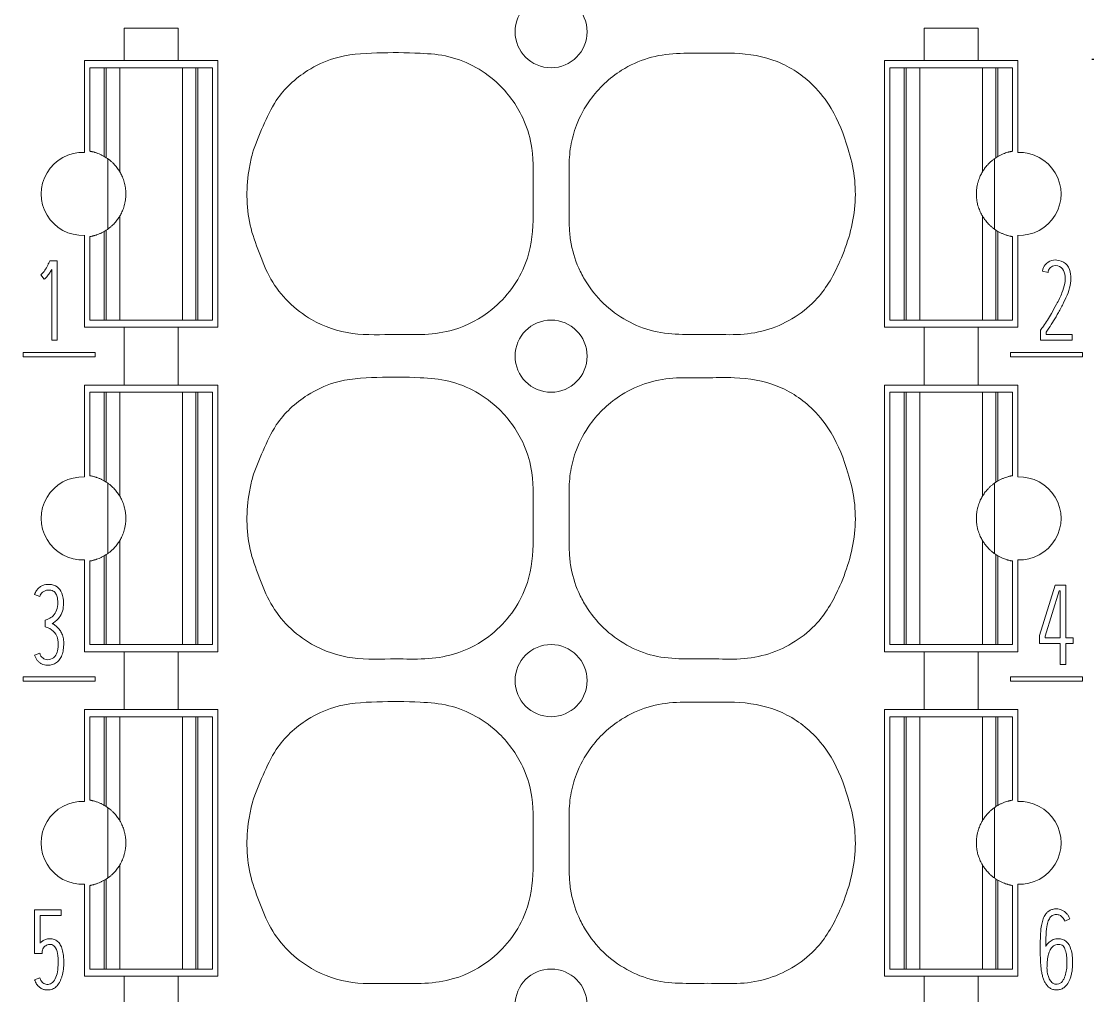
# Model space of a CAD drawing. Header units: millimetres. Extents: x 42356 to 50646, y 31507 to 39566.
# Drawn here: x 47713.18 to 47727.97, y 38404.03 to 38417.54 of the extents above; entities that cross this region are included whole.
import ezdxf

# ---------------------------------------------------------------- set-up
doc = ezdxf.new("R2010")
doc.units = ezdxf.units.MM
doc.set_wipeout_variables(frame=1)
doc.layers.add('000-PI-Oprema', color=30, linetype='Continuous', lineweight=5)
doc.layers.add('004-PI-DIN Šina', color=3, linetype='Continuous')

# ---------------------------------------------------------------- blocks, each defined once
blk = doc.blocks.new('*U116')
at = {"layer": '004-PI-DIN Šina'}
blk.add_lwpolyline([(650, -17.5), (650, 17.5), (0, 17.5), (0, -17.5)], close=True, dxfattribs=at)
blk = doc.blocks.new('PLC_CARD')
at = {"layer": '000-PI-Oprema'}
for p, q in [((1.575, -17.624), (1.575, -17.174)), ((1.575, -17.174), (2.325, -17.174)), ((2.325, -17.174), (2.325, -17.624)), ((12.675, -17.624), (12.675, -17.174)), ((12.675, -17.174), (13.425, -17.174)), ((13.425, -17.174), (13.425, -17.624)), ((1.025, -17.624), (1.025, -18.899)), ((1.575, -17.624), (1.025, -17.624)), ((1.099, -17.724), (1.099, -18.882)), ((1.1, -17.724), (1.3, -17.724)), ((1.1, -17.724), (1.1, -18.882)), ((1.1, -17.724), (1.1, -18.882)), ((1.328, -17.724), (1.3, -17.724)), ((1.3, -17.724), (1.3, -18.954)), ((1.516, -17.724), (1.328, -17.724)), ((1.328, -17.724), (1.328, -18.971)), ((1.516, -17.724), (1.516, -19.167)), ((2.325, -17.624), (1.575, -17.624)), ((2.875, -17.624), (2.325, -17.624)), ((2.572, -17.724), (2.384, -17.724)), ((2.384, -17.724), (2.384, -21.224)), ((2.6, -17.724), (2.572, -17.724)), ((2.572, -17.724), (2.572, -21.224)), ((2.8, -17.724), (2.6, -17.724)), ((2.6, -17.724), (2.6, -21.224)), ((2.8, -17.724), (2.8, -21.224)), ((2.875, -21.324), (2.875, -17.624)), ((12.125, -21.324), (12.125, -17.624)), ((12.125, -17.624), (12.675, -17.624)), ((12.2, -17.724), (12.4, -17.724)), ((12.2, -17.724), (12.2, -21.224)), ((12.4, -17.724), (12.428, -17.724)), ((12.4, -17.724), (12.4, -21.224)), ((12.428, -17.724), (12.616, -17.724)), ((12.428, -17.724), (12.428, -21.224)), ((12.616, -17.724), (12.616, -21.224)), ((12.675, -17.624), (13.425, -17.624)), ((13.425, -17.624), (13.975, -17.624)), ((13.484, -17.724), (13.672, -17.724)), ((13.484, -17.724), (13.484, -19.167)), ((13.672, -17.724), (13.7, -17.724)), ((13.672, -17.724), (13.672, -18.971)), ((13.9, -17.724), (13.7, -17.724)), ((13.7, -17.724), (13.7, -18.954)), ((13.9, -17.724), (13.9, -18.882)), ((13.9, -18.882), (13.9, -17.724)), ((13.901, -18.882), (13.901, -17.724)), ((13.975, -17.624), (13.975, -18.899)), ((1.349, -19.962), (1.349, -18.986)), ((13.651, -18.986), (13.651, -19.962)), ((1.516, -19.78), (1.516, -21.224)), ((13.484, -19.78), (13.484, -21.224)), ((1.025, -20.048), (1.025, -21.324)), ((1.099, -20.065), (1.099, -21.224)), ((1.1, -20.065), (1.1, -21.224)), ((1.1, -20.065), (1.1, -21.224)), ((1.3, -19.993), (1.3, -21.224)), ((1.328, -19.976), (1.328, -21.224)), ((13.672, -19.976), (13.672, -21.224)), ((13.7, -19.993), (13.7, -21.224)), ((13.9, -20.065), (13.9, -21.224)), ((13.9, -21.224), (13.9, -20.065)), ((13.901, -21.224), (13.901, -20.065)), ((13.975, -20.048), (13.975, -21.324)), ((0.543, -20.401), (0.648, -20.401)), ((0.648, -20.401), (0.648, -21.504)), ((0.571, -21.504), (0.571, -20.524)), ((14.395, -20.562), (14.319, -20.544)), ((0.466, -20.658), (0.421, -20.594)), ((1.1, -21.224), (1.3, -21.224)), ((1.328, -21.224), (1.3, -21.224)), ((1.516, -21.224), (1.328, -21.224)), ((2.572, -21.224), (2.384, -21.224)), ((2.6, -21.224), (2.572, -21.224)), ((2.8, -21.224), (2.6, -21.224)), ((12.2, -21.224), (12.4, -21.224)), ((12.4, -21.224), (12.428, -21.224)), ((12.428, -21.224), (12.616, -21.224)), ((13.484, -21.224), (13.672, -21.224)), ((13.672, -21.224), (13.7, -21.224)), ((13.9, -21.224), (13.7, -21.224)), ((1.025, -21.324), (1.575, -21.324)), ((1.575, -22.124), (1.575, -21.324)), ((1.575, -21.324), (2.325, -21.324)), ((2.325, -21.324), (2.875, -21.324)), ((2.325, -21.324), (2.325, -22.124)), ((12.675, -21.324), (12.125, -21.324)), ((12.675, -22.124), (12.675, -21.324)), ((13.425, -21.324), (12.675, -21.324)), ((13.975, -21.324), (13.425, -21.324)), ((13.425, -21.324), (13.425, -22.124)), ((14.291, -21.502), (14.291, -21.365)), ((14.369, -21.389), (14.369, -21.424)), ((14.369, -21.424), (14.728, -21.424)), ((14.728, -21.424), (14.728, -21.502)), ((0.648, -21.504), (0.571, -21.504)), ((14.728, -21.502), (14.291, -21.502)), ((1.172, -21.671), (0.173, -21.671)), ((0.173, -21.671), (0.173, -21.732)), ((0.173, -21.732), (1.172, -21.732)), ((1.172, -21.732), (1.172, -21.671)), ((14.871, -21.671), (13.872, -21.671)), ((13.872, -21.671), (13.872, -21.732)), ((13.872, -21.732), (14.871, -21.732)), ((14.871, -21.732), (14.871, -21.671)), ((1.025, -22.124), (1.025, -23.399)), ((1.575, -22.124), (1.025, -22.124)), ((2.325, -22.124), (1.575, -22.124)), ((2.875, -22.124), (2.325, -22.124)), ((2.875, -25.824), (2.875, -22.124)), ((12.125, -25.824), (12.125, -22.124)), ((12.125, -22.124), (12.675, -22.124)), ((12.675, -22.124), (13.425, -22.124)), ((13.425, -22.124), (13.975, -22.124)), ((13.975, -22.124), (13.975, -23.399)), ((1.099, -22.224), (1.099, -23.382)), ((1.1, -22.224), (1.3, -22.224)), ((1.1, -22.224), (1.1, -23.382)), ((1.1, -22.224), (1.1, -23.382)), ((1.328, -22.224), (1.3, -22.224)), ((1.3, -22.224), (1.3, -23.454)), ((1.516, -22.224), (1.328, -22.224)), ((1.328, -22.224), (1.328, -23.471)), ((1.516, -22.224), (1.516, -23.667)), ((2.572, -22.224), (2.384, -22.224)), ((2.384, -22.224), (2.384, -25.724)), ((2.6, -22.224), (2.572, -22.224)), ((2.572, -22.224), (2.572, -25.724)), ((2.8, -22.224), (2.6, -22.224)), ((2.6, -22.224), (2.6, -25.724)), ((2.8, -22.224), (2.8, -25.724)), ((12.2, -22.224), (12.4, -22.224)), ((12.2, -22.224), (12.2, -25.724)), ((12.4, -22.224), (12.428, -22.224)), ((12.4, -22.224), (12.4, -25.724)), ((12.428, -22.224), (12.616, -22.224)), ((12.428, -22.224), (12.428, -25.724)), ((12.616, -22.224), (12.616, -25.724)), ((13.484, -22.224), (13.672, -22.224)), ((13.484, -22.224), (13.484, -23.667)), ((13.672, -22.224), (13.7, -22.224)), ((13.672, -22.224), (13.672, -23.471)), ((13.9, -22.224), (13.7, -22.224)), ((13.7, -22.224), (13.7, -23.454)), ((13.9, -23.382), (13.9, -22.224)), ((13.9, -22.224), (13.9, -23.382)), ((13.901, -23.382), (13.901, -22.224)), ((1.349, -24.462), (1.349, -23.486)), ((13.651, -23.486), (13.651, -24.462)), ((1.516, -24.28), (1.516, -25.724)), ((13.484, -24.28), (13.484, -25.724)), ((1.025, -24.548), (1.025, -25.824)), ((1.3, -24.493), (1.3, -25.724)), ((1.328, -24.476), (1.328, -25.724)), ((13.672, -24.476), (13.672, -25.724)), ((13.7, -24.493), (13.7, -25.724)), ((13.975, -24.548), (13.975, -25.824)), ((1.099, -24.565), (1.099, -25.724)), ((1.1, -24.565), (1.1, -25.724)), ((1.1, -24.565), (1.1, -25.724)), ((13.9, -25.724), (13.9, -24.565)), ((13.9, -24.565), (13.9, -25.724)), ((13.901, -25.724), (13.901, -24.565)), ((14.492, -24.902), (14.278, -25.598)), ((14.355, -25.609), (14.55, -24.98)), ((14.642, -24.902), (14.492, -24.902)), ((14.55, -24.98), (14.564, -24.98)), ((14.564, -24.98), (14.564, -25.632)), ((14.642, -25.632), (14.642, -24.902)), ((0.405, -25.058), (0.333, -25.03)), ((0.478, -25.48), (0.478, -25.384)), ((1.1, -25.724), (1.3, -25.724)), ((1.328, -25.724), (1.3, -25.724)), ((1.516, -25.724), (1.328, -25.724)), ((2.572, -25.724), (2.384, -25.724)), ((2.6, -25.724), (2.572, -25.724)), ((2.8, -25.724), (2.6, -25.724)), ((12.2, -25.724), (12.4, -25.724)), ((12.4, -25.724), (12.428, -25.724)), ((12.428, -25.724), (12.616, -25.724)), ((13.484, -25.724), (13.672, -25.724)), ((13.672, -25.724), (13.7, -25.724)), ((13.9, -25.724), (13.7, -25.724)), ((14.278, -25.598), (14.278, -25.71)), ((14.278, -25.71), (14.564, -25.71)), ((14.355, -25.632), (14.355, -25.609)), ((14.564, -25.632), (14.355, -25.632)), ((14.564, -25.71), (14.564, -26.002)), ((14.742, -25.632), (14.642, -25.632)), ((14.642, -26.002), (14.642, -25.71)), ((14.642, -25.71), (14.742, -25.71)), ((14.742, -25.71), (14.742, -25.632)), ((0.331, -25.87), (0.406, -25.845)), ((1.025, -25.824), (1.575, -25.824)), ((1.575, -26.624), (1.575, -25.824)), ((1.575, -25.824), (2.325, -25.824)), ((2.325, -25.824), (2.875, -25.824)), ((2.325, -25.824), (2.325, -26.624)), ((12.675, -25.824), (12.125, -25.824)), ((12.675, -26.624), (12.675, -25.824)), ((13.425, -25.824), (12.675, -25.824)), ((13.975, -25.824), (13.425, -25.824)), ((13.425, -25.824), (13.425, -26.624)), ((14.564, -26.002), (14.642, -26.002)), ((1.173, -26.172), (0.174, -26.172)), ((0.174, -26.172), (0.174, -26.233)), ((1.173, -26.233), (1.173, -26.172)), ((13.873, -26.172), (13.873, -26.233)), ((14.871, -26.172), (13.873, -26.172)), ((14.871, -26.233), (14.871, -26.172)), ((0.174, -26.233), (1.173, -26.233)), ((13.873, -26.233), (14.871, -26.233)), ((1.025, -26.624), (1.025, -27.899)), ((1.575, -26.624), (1.025, -26.624)), ((2.325, -26.624), (1.575, -26.624)), ((2.875, -26.624), (2.325, -26.624)), ((2.875, -30.324), (2.875, -26.624)), ((12.125, -30.324), (12.125, -26.624)), ((12.125, -26.624), (12.675, -26.624)), ((12.675, -26.624), (13.425, -26.624)), ((13.425, -26.624), (13.975, -26.624)), ((13.975, -26.624), (13.975, -27.899)), ((1.099, -26.724), (1.099, -27.882)), ((1.1, -26.724), (1.3, -26.724)), ((1.1, -26.724), (1.1, -27.882)), ((1.1, -26.724), (1.1, -27.882)), ((1.328, -26.724), (1.3, -26.724)), ((1.3, -26.724), (1.3, -27.954)), ((1.516, -26.724), (1.328, -26.724)), ((1.328, -26.724), (1.328, -27.971)), ((1.516, -26.724), (1.516, -28.167)), ((2.572, -26.724), (2.384, -26.724)), ((2.384, -26.724), (2.384, -30.224)), ((2.6, -26.724), (2.572, -26.724)), ((2.572, -26.724), (2.572, -30.224)), ((2.8, -26.724), (2.6, -26.724)), ((2.6, -26.724), (2.6, -30.224)), ((2.8, -26.724), (2.8, -30.224)), ((12.2, -26.724), (12.4, -26.724)), ((12.2, -26.724), (12.2, -30.224)), ((12.4, -26.724), (12.428, -26.724)), ((12.4, -26.724), (12.4, -30.224)), ((12.428, -26.724), (12.616, -26.724)), ((12.428, -26.724), (12.428, -30.224)), ((12.616, -26.724), (12.616, -30.224)), ((13.484, -26.724), (13.672, -26.724)), ((13.484, -26.724), (13.484, -28.167)), ((13.672, -26.724), (13.672, -27.971)), ((13.672, -26.724), (13.7, -26.724)), ((13.9, -26.724), (13.7, -26.724)), ((13.7, -26.724), (13.7, -27.954)), ((13.9, -27.882), (13.9, -26.724)), ((13.9, -26.724), (13.9, -27.882)), ((13.901, -27.882), (13.901, -26.724)), ((1.349, -28.962), (1.349, -27.986)), ((13.651, -27.986), (13.651, -28.962)), ((1.516, -28.78), (1.516, -30.224)), ((13.484, -28.78), (13.484, -30.224)), ((1.3, -28.993), (1.3, -30.224)), ((1.328, -28.976), (1.328, -30.224)), ((13.672, -28.976), (13.672, -30.224)), ((13.7, -28.993), (13.7, -30.224)), ((1.025, -29.048), (1.025, -30.324)), ((1.099, -29.065), (1.099, -30.224)), ((1.1, -29.065), (1.1, -30.224)), ((1.1, -29.065), (1.1, -30.224)), ((13.9, -30.224), (13.9, -29.065)), ((13.9, -29.065), (13.9, -30.224)), ((13.901, -30.224), (13.901, -29.065)), ((13.975, -29.048), (13.975, -30.324)), ((0.331, -30.01), (0.331, -29.404)), ((0.331, -29.404), (0.703, -29.404)), ((0.703, -29.404), (0.703, -29.481)), ((0.409, -29.481), (0.409, -29.865)), ((0.703, -29.481), (0.409, -29.481)), ((14.626, -29.558), (14.697, -29.529)), ((0.437, -30.01), (0.331, -30.01)), ((1.025, -30.324), (1.575, -30.324)), ((1.1, -30.224), (1.3, -30.224)), ((1.328, -30.224), (1.3, -30.224)), ((1.516, -30.224), (1.328, -30.224)), ((1.575, -31.124), (1.575, -30.324)), ((1.575, -30.324), (2.325, -30.324)), ((2.325, -30.324), (2.875, -30.324)), ((2.325, -30.324), (2.325, -31.124)), ((2.572, -30.224), (2.384, -30.224)), ((2.6, -30.224), (2.572, -30.224)), ((2.8, -30.224), (2.6, -30.224)), ((12.675, -30.324), (12.125, -30.324)), ((12.2, -30.224), (12.4, -30.224)), ((12.4, -30.224), (12.428, -30.224)), ((12.428, -30.224), (12.616, -30.224)), ((12.675, -31.124), (12.675, -30.324)), ((13.425, -30.324), (12.675, -30.324)), ((13.975, -30.324), (13.425, -30.324)), ((13.425, -30.324), (13.425, -31.124)), ((13.484, -30.224), (13.672, -30.224)), ((13.672, -30.224), (13.7, -30.224)), ((13.9, -30.224), (13.7, -30.224)), ((0.333, -30.373), (0.406, -30.347))]:
    blk.add_line(p, q, dxfattribs=at)
for centre in [(7.5, -17.224), (7.5, -21.724), (7.5, -26.224), (7.5, -30.724)]:
    blk.add_circle(centre, 0.5, dxfattribs=at)
for centre, radius, start, end in [((1, -19.474), 0.575, 87.5081, 272.4919), ((14, -19.474), 0.575, 267.5081, 92.4919), ((1, -19.474), 0.6, 56.8644, 60), ((14, -19.474), 0.6, 120, 123.1356), ((1, -19.474), 0.6, 300, 303.1356), ((14, -19.474), 0.6, 236.8644, 240), ((1, -23.974), 0.575, 87.5081, 272.4919), ((1, -23.974), 0.6, 56.8644, 60), ((14, -23.974), 0.6, 120, 123.1356), ((14, -23.974), 0.575, 267.5081, 92.4919), ((1, -23.974), 0.6, 300, 303.1356), ((14, -23.974), 0.6, 236.8644, 240), ((1, -28.474), 0.575, 87.5081, 272.4919), ((1, -28.474), 0.6, 56.8644, 60), ((14, -28.474), 0.6, 120, 123.1356), ((14, -28.474), 0.575, 267.5081, 92.4919), ((1, -28.474), 0.6, 300, 303.1356), ((14, -28.474), 0.6, 236.8644, 240)]:
    blk.add_arc(centre, radius, start, end, dxfattribs=at)
for points, knots in [([(3.611, -20.654), (3.677, -20.77), (3.845, -20.984), (4.22, -21.273), (4.74, -21.449), (5.28, -21.415), (5.747, -21.434), (6.218, -21.366), (6.641, -21.14), (6.966, -20.797), (7.198, -20.381), (7.264, -19.908), (7.242, -19.375), (7.27, -18.903), (7.118, -18.381), (6.845, -17.987), (6.465, -17.706), (6.087, -17.551), (5.616, -17.513), (5.085, -17.512), (4.542, -17.545), (4.051, -17.78), (3.696, -18.105), (3.502, -18.536), (3.369, -18.843), (3.295, -19.172), (3.268, -19.505), (3.307, -19.911), (3.448, -20.287), (3.545, -20.538), (3.611, -20.654)], [0, 0, 0, 0, 0.03125, 0.0625, 0.109375, 0.15625, 0.1875, 0.21875, 0.265625, 0.296875, 0.328125, 0.375, 0.40625, 0.453125, 0.484375, 0.53125, 0.5625, 0.59375, 0.625, 0.671875, 0.71875, 0.75, 0.796875, 0.828125, 0.859375, 0.875, 0.90625, 0.9375, 0.96875, 1, 1, 1, 1]), ([(7.976, -20.679), (8.045, -20.794), (8.215, -21.005), (8.542, -21.245), (8.92, -21.397), (9.324, -21.43), (9.725, -21.417), (10.127, -21.437), (10.527, -21.368), (10.893, -21.193), (11.262, -20.891), (11.491, -20.473), (11.654, -20.034), (11.727, -19.636), (11.721, -19.231), (11.608, -18.774), (11.439, -18.334), (11.107, -17.902), (10.65, -17.598), (10.109, -17.509), (9.642, -17.529), (9.24, -17.514), (8.839, -17.573), (8.5, -17.731), (8.233, -17.936), (8.011, -18.189), (7.852, -18.486), (7.76, -18.812), (7.744, -19.147), (7.754, -19.515), (7.744, -19.85), (7.77, -20.185), (7.848, -20.444), (7.941, -20.622), (7.976, -20.679)], [0, 0, 0, 0, 0.03125, 0.0625, 0.09375, 0.125, 0.15625, 0.1875, 0.21875, 0.25, 0.28125, 0.328125, 0.359375, 0.390625, 0.421875, 0.453125, 0.5, 0.53125, 0.578125, 0.625, 0.65625, 0.6875, 0.71875, 0.75, 0.773438, 0.796875, 0.828125, 0.851562, 0.875, 0.90625, 0.9375, 0.953125, 0.984375, 1, 1, 1, 1]), ([(2.384, -17.724), (2.375, -17.724), (2.356, -17.724), (2.328, -17.724), (2.299, -17.724), (2.279, -17.724), (2.242, -17.724), (2.171, -17.724), (2.096, -17.724), (2.003, -17.724), (1.904, -17.724), (1.806, -17.724), (1.727, -17.724), (1.658, -17.724), (1.62, -17.724), (1.6, -17.724), (1.561, -17.724), (1.534, -17.724), (1.516, -17.724)], [0, 0, 0, 0, 0.06207, 0.11975, 0.187035, 0.2395, 0.284229, 0.328958, 0.391725, 0.453791, 0.535986, 0.613149, 0.671042, 0.715771, 0.7605, 0.819646, 0.88025, 1, 1, 1, 1]), ([(12.616, -17.724), (12.625, -17.724), (12.644, -17.724), (12.672, -17.724), (12.701, -17.724), (12.721, -17.724), (12.758, -17.724), (12.829, -17.724), (12.904, -17.724), (12.997, -17.724), (13.096, -17.724), (13.194, -17.724), (13.273, -17.724), (13.342, -17.724), (13.38, -17.724), (13.4, -17.724), (13.439, -17.724), (13.466, -17.724), (13.484, -17.724)], [0, 0, 0, 0, 0.06207, 0.11975, 0.187035, 0.2395, 0.284229, 0.328958, 0.391725, 0.453791, 0.535986, 0.613149, 0.671042, 0.715771, 0.7605, 0.819646, 0.88025, 1, 1, 1, 1]), ([(1.3, -18.954), (1.288, -18.947), (1.276, -18.941), (1.258, -18.932), (1.252, -18.929), (1.24, -18.924), (1.234, -18.921), (1.216, -18.914), (1.205, -18.91), (1.188, -18.904), (1.183, -18.902), (1.172, -18.899), (1.167, -18.897), (1.153, -18.893), (1.144, -18.891), (1.132, -18.888), (1.129, -18.888), (1.122, -18.886), (1.116, -18.885), (1.111, -18.884), (1.107, -18.883), (1.106, -18.883), (1.101, -18.882), (1.1, -18.882), (1.1, -18.882)], [0, 0, 0, 0, 0.125, 0.125, 0.1875, 0.1875, 0.25, 0.25, 0.375, 0.375, 0.4375, 0.4375, 0.5, 0.5, 0.625, 0.625, 0.6875, 0.6875, 0.75, 0.8125, 0.8125, 0.875, 0.875, 1, 1, 1, 1]), ([(13.9, -18.882), (13.9, -18.882), (13.899, -18.882), (13.893, -18.883), (13.889, -18.884), (13.881, -18.886), (13.878, -18.886), (13.871, -18.888), (13.864, -18.889), (13.856, -18.891), (13.847, -18.893), (13.842, -18.895), (13.828, -18.899), (13.817, -18.902), (13.795, -18.909), (13.784, -18.914), (13.76, -18.924), (13.748, -18.929), (13.724, -18.941), (13.712, -18.947), (13.7, -18.954)], [0, 0, 0, 0, 0.125, 0.125, 0.25, 0.25, 0.3125, 0.3125, 0.375, 0.4375, 0.4375, 0.5, 0.5, 0.625, 0.625, 0.75, 0.75, 0.875, 0.875, 1, 1, 1, 1]), ([(1.516, -19.167), (1.512, -19.161), (1.507, -19.153), (1.497, -19.138), (1.492, -19.129), (1.479, -19.113), (1.473, -19.104), (1.458, -19.086), (1.451, -19.078), (1.435, -19.06), (1.427, -19.052), (1.409, -19.035), (1.4, -19.026), (1.371, -19.001), (1.35, -18.986), (1.328, -18.971)], [0, 0, 0, 0, 0.125, 0.125, 0.25, 0.25, 0.375, 0.375, 0.5, 0.5, 0.625, 0.625, 0.75, 0.75, 1, 1, 1, 1]), ([(13.672, -18.971), (13.661, -18.978), (13.65, -18.986), (13.63, -19.001), (13.62, -19.01), (13.6, -19.026), (13.591, -19.034), (13.574, -19.051), (13.565, -19.06), (13.541, -19.086), (13.527, -19.104), (13.509, -19.129), (13.503, -19.138), (13.495, -19.149), (13.493, -19.153), (13.488, -19.16), (13.486, -19.164), (13.484, -19.167)], [0, 0, 0, 0, 0.125, 0.125, 0.25, 0.25, 0.375, 0.375, 0.5, 0.5, 0.75, 0.75, 0.875, 0.875, 0.9375, 0.9375, 1, 1, 1, 1]), ([(1.516, -19.78), (1.526, -19.763), (1.536, -19.745), (1.55, -19.714), (1.554, -19.704), (1.563, -19.681), (1.567, -19.669), (1.575, -19.644), (1.579, -19.631), (1.584, -19.61), (1.586, -19.602), (1.589, -19.588), (1.591, -19.58), (1.594, -19.557), (1.596, -19.541), (1.599, -19.516), (1.599, -19.508), (1.6, -19.491), (1.6, -19.474), (1.6, -19.457), (1.599, -19.44), (1.599, -19.431), (1.596, -19.406), (1.594, -19.39), (1.591, -19.367), (1.589, -19.36), (1.586, -19.345), (1.584, -19.338), (1.579, -19.317), (1.576, -19.304), (1.568, -19.278), (1.563, -19.266), (1.554, -19.244), (1.55, -19.233), (1.536, -19.203), (1.526, -19.184), (1.516, -19.167)], [0, 0, 0, 0, 0.125, 0.125, 0.1875, 0.1875, 0.25, 0.25, 0.3125, 0.3125, 0.34375, 0.34375, 0.375, 0.375, 0.4375, 0.4375, 0.46875, 0.46875, 0.5, 0.53125, 0.53125, 0.5625, 0.5625, 0.625, 0.625, 0.65625, 0.65625, 0.6875, 0.6875, 0.75, 0.75, 0.8125, 0.8125, 0.875, 0.875, 1, 1, 1, 1]), ([(13.484, -19.167), (13.474, -19.184), (13.464, -19.203), (13.45, -19.233), (13.446, -19.243), (13.437, -19.266), (13.433, -19.278), (13.425, -19.303), (13.421, -19.317), (13.416, -19.338), (13.414, -19.345), (13.411, -19.359), (13.409, -19.367), (13.406, -19.39), (13.404, -19.406), (13.401, -19.431), (13.401, -19.439), (13.4, -19.456), (13.4, -19.473), (13.4, -19.491), (13.401, -19.508), (13.401, -19.516), (13.404, -19.541), (13.406, -19.557), (13.409, -19.58), (13.411, -19.588), (13.414, -19.602), (13.416, -19.609), (13.421, -19.63), (13.424, -19.644), (13.432, -19.669), (13.437, -19.681), (13.446, -19.703), (13.45, -19.714), (13.464, -19.745), (13.474, -19.763), (13.484, -19.78)], [0, 0, 0, 0, 0.125, 0.125, 0.1875, 0.1875, 0.25, 0.25, 0.3125, 0.3125, 0.34375, 0.34375, 0.375, 0.375, 0.4375, 0.4375, 0.46875, 0.46875, 0.5, 0.53125, 0.53125, 0.5625, 0.5625, 0.625, 0.625, 0.65625, 0.65625, 0.6875, 0.6875, 0.75, 0.75, 0.8125, 0.8125, 0.875, 0.875, 1, 1, 1, 1]), ([(1.328, -19.976), (1.35, -19.962), (1.371, -19.946), (1.399, -19.921), (1.409, -19.913), (1.427, -19.896), (1.435, -19.887), (1.451, -19.87), (1.458, -19.861), (1.473, -19.844), (1.479, -19.835), (1.491, -19.818), (1.497, -19.81), (1.507, -19.794), (1.512, -19.787), (1.516, -19.78)], [0, 0, 0, 0, 0.25, 0.25, 0.375, 0.375, 0.5, 0.5, 0.625, 0.625, 0.75, 0.75, 0.875, 0.875, 1, 1, 1, 1]), ([(13.484, -19.78), (13.486, -19.783), (13.488, -19.787), (13.493, -19.794), (13.495, -19.798), (13.503, -19.81), (13.509, -19.818), (13.521, -19.835), (13.528, -19.844), (13.542, -19.861), (13.557, -19.878), (13.573, -19.896), (13.591, -19.913), (13.6, -19.921), (13.62, -19.938), (13.63, -19.946), (13.645, -19.957), (13.65, -19.961), (13.661, -19.969), (13.667, -19.972), (13.672, -19.976)], [0, 0, 0, 0, 0.0625, 0.0625, 0.125, 0.125, 0.25, 0.25, 0.375, 0.375, 0.5, 0.625, 0.625, 0.75, 0.75, 0.875, 0.875, 0.9375, 0.9375, 1, 1, 1, 1]), ([(1.1, -20.065), (1.1, -20.065), (1.101, -20.065), (1.106, -20.064), (1.107, -20.064), (1.111, -20.063), (1.114, -20.063), (1.122, -20.061), (1.128, -20.06), (1.14, -20.057), (1.144, -20.056), (1.153, -20.054), (1.162, -20.051), (1.172, -20.048), (1.183, -20.045), (1.188, -20.043), (1.205, -20.038), (1.216, -20.033), (1.24, -20.024), (1.252, -20.018), (1.276, -20.006), (1.288, -20), (1.3, -19.993)], [0, 0, 0, 0, 0.125, 0.125, 0.1875, 0.1875, 0.25, 0.25, 0.375, 0.375, 0.4375, 0.4375, 0.5, 0.5625, 0.5625, 0.625, 0.625, 0.75, 0.75, 0.875, 0.875, 1, 1, 1, 1]), ([(13.7, -19.993), (13.712, -20), (13.724, -20.006), (13.742, -20.015), (13.748, -20.018), (13.76, -20.024), (13.766, -20.026), (13.784, -20.033), (13.795, -20.038), (13.812, -20.043), (13.817, -20.045), (13.828, -20.048), (13.833, -20.05), (13.847, -20.054), (13.856, -20.056), (13.868, -20.059), (13.871, -20.06), (13.878, -20.061), (13.881, -20.062), (13.889, -20.063), (13.893, -20.064), (13.899, -20.065), (13.9, -20.065), (13.9, -20.065)], [0, 0, 0, 0, 0.125, 0.125, 0.1875, 0.1875, 0.25, 0.25, 0.375, 0.375, 0.4375, 0.4375, 0.5, 0.5, 0.625, 0.625, 0.6875, 0.6875, 0.75, 0.75, 0.875, 0.875, 1, 1, 1, 1]), ([(0.421, -20.594), (0.437, -20.58), (0.47, -20.546), (0.501, -20.493), (0.525, -20.443), (0.537, -20.415), (0.543, -20.401)], [0, 0, 0, 0, 0.274424, 0.612757, 0.793666, 1, 1, 1, 1]), ([(14.319, -20.544), (14.324, -20.509), (14.349, -20.448), (14.44, -20.389), (14.556, -20.387), (14.671, -20.453), (14.713, -20.583), (14.71, -20.715), (14.675, -20.849), (14.61, -20.983), (14.543, -21.112), (14.474, -21.231), (14.417, -21.321), (14.381, -21.372), (14.369, -21.389)], [0, 0, 0, 0, 0.065877, 0.137994, 0.206813, 0.299001, 0.388258, 0.474278, 0.570456, 0.672063, 0.780243, 0.870811, 0.955957, 1, 1, 1, 1]), ([(0.571, -20.524), (0.566, -20.532), (0.556, -20.548), (0.541, -20.573), (0.524, -20.598), (0.506, -20.622), (0.486, -20.642), (0.473, -20.653), (0.466, -20.658)], [0, 0, 0, 0, 0.160979, 0.331327, 0.511234, 0.688038, 0.850249, 1, 1, 1, 1]), ([(14.291, -21.365), (14.304, -21.346), (14.336, -21.299), (14.387, -21.222), (14.448, -21.12), (14.518, -20.996), (14.586, -20.86), (14.631, -20.719), (14.636, -20.595), (14.588, -20.482), (14.484, -20.457), (14.412, -20.501), (14.397, -20.54), (14.395, -20.562)], [0, 0, 0, 0, 0.05807, 0.142634, 0.23079, 0.353245, 0.49959, 0.610982, 0.719336, 0.80771, 0.892977, 0.951087, 1, 1, 1, 1]), ([(2.384, -21.224), (2.375, -21.224), (2.356, -21.224), (2.328, -21.224), (2.299, -21.224), (2.279, -21.224), (2.242, -21.224), (2.171, -21.224), (2.096, -21.224), (2.003, -21.224), (1.904, -21.224), (1.806, -21.224), (1.727, -21.224), (1.658, -21.224), (1.62, -21.224), (1.6, -21.224), (1.561, -21.224), (1.534, -21.224), (1.516, -21.224)], [0, 0, 0, 0, 0.06207, 0.11975, 0.187035, 0.2395, 0.284229, 0.328958, 0.391725, 0.453791, 0.535986, 0.613149, 0.671042, 0.715771, 0.7605, 0.819646, 0.88025, 1, 1, 1, 1]), ([(12.616, -21.224), (12.625, -21.224), (12.644, -21.224), (12.672, -21.224), (12.701, -21.224), (12.721, -21.224), (12.758, -21.224), (12.829, -21.224), (12.904, -21.224), (12.997, -21.224), (13.096, -21.224), (13.194, -21.224), (13.273, -21.224), (13.342, -21.224), (13.38, -21.224), (13.4, -21.224), (13.439, -21.224), (13.466, -21.224), (13.484, -21.224)], [0, 0, 0, 0, 0.06207, 0.11975, 0.187035, 0.2395, 0.284229, 0.328958, 0.391725, 0.453791, 0.535986, 0.613149, 0.671042, 0.715771, 0.7605, 0.819646, 0.88025, 1, 1, 1, 1]), ([(3.611, -25.154), (3.677, -25.27), (3.845, -25.484), (4.22, -25.773), (4.74, -25.949), (5.28, -25.915), (5.747, -25.934), (6.218, -25.866), (6.641, -25.64), (6.966, -25.297), (7.198, -24.881), (7.264, -24.408), (7.242, -23.875), (7.27, -23.403), (7.118, -22.881), (6.845, -22.487), (6.465, -22.206), (6.087, -22.051), (5.616, -22.013), (5.085, -22.012), (4.542, -22.045), (4.051, -22.28), (3.696, -22.605), (3.502, -23.036), (3.369, -23.343), (3.295, -23.672), (3.268, -24.005), (3.307, -24.411), (3.448, -24.787), (3.545, -25.038), (3.611, -25.154)], [0, 0, 0, 0, 0.03125, 0.0625, 0.109375, 0.15625, 0.1875, 0.21875, 0.265625, 0.296875, 0.328125, 0.375, 0.40625, 0.453125, 0.484375, 0.53125, 0.5625, 0.59375, 0.625, 0.671875, 0.71875, 0.75, 0.796875, 0.828125, 0.859375, 0.875, 0.90625, 0.9375, 0.96875, 1, 1, 1, 1]), ([(7.976, -25.179), (8.045, -25.294), (8.215, -25.505), (8.542, -25.745), (8.92, -25.897), (9.324, -25.93), (9.725, -25.917), (10.127, -25.937), (10.527, -25.868), (10.893, -25.693), (11.262, -25.391), (11.491, -24.973), (11.654, -24.534), (11.727, -24.136), (11.721, -23.731), (11.608, -23.274), (11.439, -22.834), (11.107, -22.402), (10.65, -22.098), (10.109, -22.009), (9.642, -22.029), (9.24, -22.014), (8.839, -22.073), (8.5, -22.231), (8.233, -22.436), (8.011, -22.689), (7.852, -22.986), (7.76, -23.312), (7.744, -23.647), (7.754, -24.015), (7.744, -24.35), (7.77, -24.685), (7.848, -24.944), (7.941, -25.122), (7.976, -25.179)], [0, 0, 0, 0, 0.03125, 0.0625, 0.09375, 0.125, 0.15625, 0.1875, 0.21875, 0.25, 0.28125, 0.328125, 0.359375, 0.390625, 0.421875, 0.453125, 0.5, 0.53125, 0.578125, 0.625, 0.65625, 0.6875, 0.71875, 0.75, 0.773438, 0.796875, 0.828125, 0.851562, 0.875, 0.90625, 0.9375, 0.953125, 0.984375, 1, 1, 1, 1]), ([(2.384, -22.224), (2.375, -22.224), (2.356, -22.224), (2.328, -22.224), (2.299, -22.224), (2.279, -22.224), (2.242, -22.224), (2.171, -22.224), (2.096, -22.224), (2.003, -22.224), (1.904, -22.224), (1.806, -22.224), (1.727, -22.224), (1.658, -22.224), (1.62, -22.224), (1.6, -22.224), (1.561, -22.224), (1.534, -22.224), (1.516, -22.224)], [0, 0, 0, 0, 0.06207, 0.11975, 0.187035, 0.2395, 0.284229, 0.328958, 0.391725, 0.453791, 0.535986, 0.613149, 0.671042, 0.715771, 0.7605, 0.819646, 0.88025, 1, 1, 1, 1]), ([(12.616, -22.224), (12.625, -22.224), (12.644, -22.224), (12.672, -22.224), (12.701, -22.224), (12.721, -22.224), (12.758, -22.224), (12.829, -22.224), (12.904, -22.224), (12.997, -22.224), (13.096, -22.224), (13.194, -22.224), (13.273, -22.224), (13.342, -22.224), (13.38, -22.224), (13.4, -22.224), (13.439, -22.224), (13.466, -22.224), (13.484, -22.224)], [0, 0, 0, 0, 0.06207, 0.11975, 0.187035, 0.2395, 0.284229, 0.328958, 0.391725, 0.453791, 0.535986, 0.613149, 0.671042, 0.715771, 0.7605, 0.819646, 0.88025, 1, 1, 1, 1]), ([(1.3, -23.454), (1.288, -23.447), (1.276, -23.441), (1.258, -23.432), (1.252, -23.429), (1.24, -23.424), (1.234, -23.421), (1.216, -23.414), (1.205, -23.41), (1.188, -23.404), (1.183, -23.402), (1.172, -23.399), (1.167, -23.397), (1.153, -23.393), (1.144, -23.391), (1.132, -23.388), (1.129, -23.388), (1.122, -23.386), (1.116, -23.385), (1.111, -23.384), (1.107, -23.383), (1.106, -23.383), (1.101, -23.382), (1.1, -23.382), (1.1, -23.382)], [0, 0, 0, 0, 0.125, 0.125, 0.1875, 0.1875, 0.25, 0.25, 0.375, 0.375, 0.4375, 0.4375, 0.5, 0.5, 0.625, 0.625, 0.6875, 0.6875, 0.75, 0.8125, 0.8125, 0.875, 0.875, 1, 1, 1, 1]), ([(1.516, -23.667), (1.512, -23.661), (1.507, -23.653), (1.497, -23.638), (1.492, -23.629), (1.479, -23.613), (1.473, -23.604), (1.458, -23.586), (1.451, -23.578), (1.435, -23.56), (1.427, -23.552), (1.409, -23.535), (1.4, -23.526), (1.371, -23.501), (1.35, -23.486), (1.328, -23.471)], [0, 0, 0, 0, 0.125, 0.125, 0.25, 0.25, 0.375, 0.375, 0.5, 0.5, 0.625, 0.625, 0.75, 0.75, 1, 1, 1, 1]), ([(13.672, -23.471), (13.661, -23.478), (13.65, -23.486), (13.63, -23.501), (13.62, -23.51), (13.6, -23.526), (13.591, -23.534), (13.574, -23.551), (13.565, -23.56), (13.541, -23.586), (13.527, -23.604), (13.509, -23.629), (13.503, -23.638), (13.495, -23.649), (13.493, -23.653), (13.488, -23.66), (13.486, -23.664), (13.484, -23.667)], [0, 0, 0, 0, 0.125, 0.125, 0.25, 0.25, 0.375, 0.375, 0.5, 0.5, 0.75, 0.75, 0.875, 0.875, 0.9375, 0.9375, 1, 1, 1, 1]), ([(13.9, -23.382), (13.9, -23.382), (13.899, -23.382), (13.893, -23.383), (13.889, -23.384), (13.881, -23.386), (13.878, -23.386), (13.871, -23.388), (13.864, -23.389), (13.856, -23.391), (13.847, -23.393), (13.842, -23.395), (13.828, -23.399), (13.817, -23.402), (13.795, -23.409), (13.784, -23.414), (13.76, -23.424), (13.748, -23.429), (13.724, -23.441), (13.712, -23.447), (13.7, -23.454)], [0, 0, 0, 0, 0.125, 0.125, 0.25, 0.25, 0.3125, 0.3125, 0.375, 0.4375, 0.4375, 0.5, 0.5, 0.625, 0.625, 0.75, 0.75, 0.875, 0.875, 1, 1, 1, 1]), ([(1.516, -24.28), (1.526, -24.263), (1.536, -24.245), (1.55, -24.214), (1.554, -24.204), (1.563, -24.181), (1.567, -24.169), (1.575, -24.144), (1.579, -24.131), (1.584, -24.11), (1.586, -24.102), (1.589, -24.088), (1.591, -24.08), (1.594, -24.057), (1.596, -24.041), (1.599, -24.016), (1.599, -24.008), (1.6, -23.991), (1.6, -23.974), (1.6, -23.957), (1.599, -23.94), (1.599, -23.931), (1.596, -23.906), (1.594, -23.89), (1.591, -23.867), (1.589, -23.86), (1.586, -23.845), (1.584, -23.838), (1.579, -23.817), (1.576, -23.804), (1.568, -23.778), (1.563, -23.766), (1.554, -23.744), (1.55, -23.733), (1.536, -23.703), (1.526, -23.684), (1.516, -23.667)], [0, 0, 0, 0, 0.125, 0.125, 0.1875, 0.1875, 0.25, 0.25, 0.3125, 0.3125, 0.34375, 0.34375, 0.375, 0.375, 0.4375, 0.4375, 0.46875, 0.46875, 0.5, 0.53125, 0.53125, 0.5625, 0.5625, 0.625, 0.625, 0.65625, 0.65625, 0.6875, 0.6875, 0.75, 0.75, 0.8125, 0.8125, 0.875, 0.875, 1, 1, 1, 1]), ([(13.484, -23.667), (13.474, -23.684), (13.464, -23.703), (13.45, -23.733), (13.446, -23.743), (13.437, -23.766), (13.433, -23.778), (13.425, -23.803), (13.421, -23.817), (13.416, -23.838), (13.414, -23.845), (13.411, -23.859), (13.409, -23.867), (13.406, -23.89), (13.404, -23.906), (13.401, -23.931), (13.401, -23.939), (13.4, -23.956), (13.4, -23.973), (13.4, -23.991), (13.401, -24.008), (13.401, -24.016), (13.404, -24.041), (13.406, -24.057), (13.409, -24.08), (13.411, -24.088), (13.414, -24.102), (13.416, -24.109), (13.421, -24.13), (13.424, -24.144), (13.432, -24.169), (13.437, -24.181), (13.446, -24.203), (13.45, -24.214), (13.464, -24.245), (13.474, -24.263), (13.484, -24.28)], [0, 0, 0, 0, 0.125, 0.125, 0.1875, 0.1875, 0.25, 0.25, 0.3125, 0.3125, 0.34375, 0.34375, 0.375, 0.375, 0.4375, 0.4375, 0.46875, 0.46875, 0.5, 0.53125, 0.53125, 0.5625, 0.5625, 0.625, 0.625, 0.65625, 0.65625, 0.6875, 0.6875, 0.75, 0.75, 0.8125, 0.8125, 0.875, 0.875, 1, 1, 1, 1]), ([(1.328, -24.476), (1.35, -24.462), (1.371, -24.446), (1.399, -24.421), (1.409, -24.413), (1.427, -24.396), (1.435, -24.387), (1.451, -24.37), (1.458, -24.361), (1.473, -24.344), (1.479, -24.335), (1.491, -24.318), (1.497, -24.31), (1.507, -24.294), (1.512, -24.287), (1.516, -24.28)], [0, 0, 0, 0, 0.25, 0.25, 0.375, 0.375, 0.5, 0.5, 0.625, 0.625, 0.75, 0.75, 0.875, 0.875, 1, 1, 1, 1]), ([(13.484, -24.28), (13.486, -24.283), (13.488, -24.287), (13.493, -24.294), (13.495, -24.298), (13.503, -24.31), (13.509, -24.318), (13.521, -24.335), (13.528, -24.344), (13.542, -24.361), (13.557, -24.378), (13.573, -24.396), (13.591, -24.413), (13.6, -24.421), (13.62, -24.438), (13.63, -24.446), (13.645, -24.457), (13.65, -24.461), (13.661, -24.469), (13.667, -24.472), (13.672, -24.476)], [0, 0, 0, 0, 0.0625, 0.0625, 0.125, 0.125, 0.25, 0.25, 0.375, 0.375, 0.5, 0.625, 0.625, 0.75, 0.75, 0.875, 0.875, 0.9375, 0.9375, 1, 1, 1, 1]), ([(1.1, -24.565), (1.1, -24.565), (1.101, -24.565), (1.106, -24.564), (1.107, -24.564), (1.111, -24.563), (1.114, -24.563), (1.122, -24.561), (1.128, -24.56), (1.14, -24.557), (1.144, -24.556), (1.153, -24.554), (1.162, -24.551), (1.172, -24.548), (1.183, -24.545), (1.188, -24.543), (1.205, -24.538), (1.216, -24.533), (1.24, -24.524), (1.252, -24.518), (1.276, -24.506), (1.288, -24.5), (1.3, -24.493)], [0, 0, 0, 0, 0.125, 0.125, 0.1875, 0.1875, 0.25, 0.25, 0.375, 0.375, 0.4375, 0.4375, 0.5, 0.5625, 0.5625, 0.625, 0.625, 0.75, 0.75, 0.875, 0.875, 1, 1, 1, 1]), ([(13.7, -24.493), (13.712, -24.5), (13.724, -24.506), (13.742, -24.515), (13.748, -24.518), (13.76, -24.524), (13.766, -24.526), (13.784, -24.533), (13.795, -24.538), (13.812, -24.543), (13.817, -24.545), (13.828, -24.548), (13.833, -24.55), (13.847, -24.554), (13.856, -24.556), (13.868, -24.559), (13.871, -24.56), (13.878, -24.561), (13.881, -24.562), (13.889, -24.563), (13.893, -24.564), (13.899, -24.565), (13.9, -24.565), (13.9, -24.565)], [0, 0, 0, 0, 0.125, 0.125, 0.1875, 0.1875, 0.25, 0.25, 0.375, 0.375, 0.4375, 0.4375, 0.5, 0.5, 0.625, 0.625, 0.6875, 0.6875, 0.75, 0.75, 0.875, 0.875, 1, 1, 1, 1]), ([(0.333, -25.03), (0.34, -25.01), (0.356, -24.978), (0.394, -24.933), (0.453, -24.896), (0.545, -24.884), (0.654, -24.91), (0.725, -25.018), (0.737, -25.14), (0.73, -25.258), (0.685, -25.346), (0.628, -25.398), (0.593, -25.423), (0.577, -25.432)], [0, 0, 0, 0, 0.063247, 0.112632, 0.179319, 0.27478, 0.391534, 0.504091, 0.647878, 0.763761, 0.866845, 0.941481, 1, 1, 1, 1]), ([(0.478, -25.384), (0.488, -25.382), (0.523, -25.372), (0.581, -25.341), (0.638, -25.269), (0.661, -25.174), (0.653, -25.088), (0.636, -25.02), (0.59, -24.973), (0.517, -24.961), (0.44, -24.989), (0.413, -25.032), (0.405, -25.058)], [0, 0, 0, 0, 0.040831, 0.149565, 0.264607, 0.407315, 0.534359, 0.616951, 0.691579, 0.788079, 0.903151, 1, 1, 1, 1]), ([(0.577, -25.432), (0.581, -25.434), (0.59, -25.439), (0.605, -25.448), (0.622, -25.459), (0.64, -25.473), (0.658, -25.491), (0.675, -25.511), (0.692, -25.535), (0.706, -25.561), (0.72, -25.591), (0.731, -25.625), (0.737, -25.662), (0.739, -25.72), (0.735, -25.791), (0.717, -25.869), (0.685, -25.932), (0.639, -25.978), (0.58, -26.005), (0.522, -26.012), (0.47, -26.007), (0.43, -25.995), (0.397, -25.973), (0.37, -25.944), (0.348, -25.909), (0.336, -25.883), (0.331, -25.87)], [0, 0, 0, 0, 0.013742, 0.030757, 0.051099, 0.073878, 0.09839, 0.124871, 0.153233, 0.183485, 0.2159, 0.250508, 0.287713, 0.328123, 0.420601, 0.49876, 0.565987, 0.626908, 0.687589, 0.754696, 0.799851, 0.840281, 0.878434, 0.916873, 0.957002, 1, 1, 1, 1]), ([(0.406, -25.845), (0.409, -25.86), (0.423, -25.893), (0.477, -25.938), (0.562, -25.935), (0.637, -25.878), (0.659, -25.773), (0.667, -25.672), (0.63, -25.567), (0.56, -25.504), (0.502, -25.484), (0.478, -25.48)], [0, 0, 0, 0, 0.054593, 0.14574, 0.248172, 0.365383, 0.483275, 0.652423, 0.759568, 0.906165, 1, 1, 1, 1]), ([(2.384, -25.724), (2.375, -25.724), (2.356, -25.724), (2.328, -25.724), (2.299, -25.724), (2.279, -25.724), (2.242, -25.724), (2.171, -25.724), (2.096, -25.724), (2.003, -25.724), (1.904, -25.724), (1.806, -25.724), (1.727, -25.724), (1.658, -25.724), (1.62, -25.724), (1.6, -25.724), (1.561, -25.724), (1.534, -25.724), (1.516, -25.724)], [0, 0, 0, 0, 0.06207, 0.11975, 0.187035, 0.2395, 0.284229, 0.328958, 0.391725, 0.453791, 0.535986, 0.613149, 0.671042, 0.715771, 0.7605, 0.819646, 0.88025, 1, 1, 1, 1]), ([(12.616, -25.724), (12.625, -25.724), (12.644, -25.724), (12.672, -25.724), (12.701, -25.724), (12.721, -25.724), (12.758, -25.724), (12.829, -25.724), (12.904, -25.724), (12.997, -25.724), (13.096, -25.724), (13.194, -25.724), (13.273, -25.724), (13.342, -25.724), (13.38, -25.724), (13.4, -25.724), (13.439, -25.724), (13.466, -25.724), (13.484, -25.724)], [0, 0, 0, 0, 0.06207, 0.11975, 0.187035, 0.2395, 0.284229, 0.328958, 0.391725, 0.453791, 0.535986, 0.613149, 0.671042, 0.715771, 0.7605, 0.819646, 0.88025, 1, 1, 1, 1]), ([(3.611, -29.654), (3.677, -29.77), (3.845, -29.984), (4.22, -30.273), (4.74, -30.449), (5.28, -30.415), (5.747, -30.434), (6.218, -30.366), (6.641, -30.14), (6.966, -29.797), (7.198, -29.381), (7.264, -28.908), (7.242, -28.375), (7.27, -27.903), (7.118, -27.381), (6.845, -26.987), (6.465, -26.706), (6.087, -26.551), (5.616, -26.513), (5.085, -26.512), (4.542, -26.545), (4.051, -26.78), (3.696, -27.105), (3.502, -27.536), (3.369, -27.843), (3.295, -28.172), (3.268, -28.505), (3.307, -28.911), (3.448, -29.287), (3.545, -29.538), (3.611, -29.654)], [0, 0, 0, 0, 0.03125, 0.0625, 0.109375, 0.15625, 0.1875, 0.21875, 0.265625, 0.296875, 0.328125, 0.375, 0.40625, 0.453125, 0.484375, 0.53125, 0.5625, 0.59375, 0.625, 0.671875, 0.71875, 0.75, 0.796875, 0.828125, 0.859375, 0.875, 0.90625, 0.9375, 0.96875, 1, 1, 1, 1]), ([(7.976, -29.679), (8.045, -29.794), (8.215, -30.005), (8.542, -30.245), (8.92, -30.397), (9.324, -30.43), (9.725, -30.417), (10.127, -30.437), (10.527, -30.368), (10.893, -30.193), (11.262, -29.891), (11.491, -29.473), (11.654, -29.034), (11.727, -28.636), (11.721, -28.231), (11.608, -27.774), (11.439, -27.334), (11.107, -26.902), (10.65, -26.598), (10.109, -26.509), (9.642, -26.529), (9.24, -26.514), (8.839, -26.573), (8.5, -26.731), (8.233, -26.936), (8.011, -27.189), (7.852, -27.486), (7.76, -27.812), (7.744, -28.147), (7.754, -28.515), (7.744, -28.85), (7.77, -29.185), (7.848, -29.444), (7.941, -29.622), (7.976, -29.679)], [0, 0, 0, 0, 0.03125, 0.0625, 0.09375, 0.125, 0.15625, 0.1875, 0.21875, 0.25, 0.28125, 0.328125, 0.359375, 0.390625, 0.421875, 0.453125, 0.5, 0.53125, 0.578125, 0.625, 0.65625, 0.6875, 0.71875, 0.75, 0.773438, 0.796875, 0.828125, 0.851562, 0.875, 0.90625, 0.9375, 0.953125, 0.984375, 1, 1, 1, 1]), ([(2.384, -26.724), (2.375, -26.724), (2.356, -26.724), (2.328, -26.724), (2.299, -26.724), (2.279, -26.724), (2.242, -26.724), (2.171, -26.724), (2.096, -26.724), (2.003, -26.724), (1.904, -26.724), (1.806, -26.724), (1.727, -26.724), (1.658, -26.724), (1.62, -26.724), (1.6, -26.724), (1.561, -26.724), (1.534, -26.724), (1.516, -26.724)], [0, 0, 0, 0, 0.06207, 0.11975, 0.187035, 0.2395, 0.284229, 0.328958, 0.391725, 0.453791, 0.535986, 0.613149, 0.671042, 0.715771, 0.7605, 0.819646, 0.88025, 1, 1, 1, 1]), ([(12.616, -26.724), (12.625, -26.724), (12.644, -26.724), (12.672, -26.724), (12.701, -26.724), (12.721, -26.724), (12.758, -26.724), (12.829, -26.724), (12.904, -26.724), (12.997, -26.724), (13.096, -26.724), (13.194, -26.724), (13.273, -26.724), (13.342, -26.724), (13.38, -26.724), (13.4, -26.724), (13.439, -26.724), (13.466, -26.724), (13.484, -26.724)], [0, 0, 0, 0, 0.06207, 0.11975, 0.187035, 0.2395, 0.284229, 0.328958, 0.391725, 0.453791, 0.535986, 0.613149, 0.671042, 0.715771, 0.7605, 0.819646, 0.88025, 1, 1, 1, 1]), ([(1.3, -27.954), (1.288, -27.947), (1.276, -27.941), (1.258, -27.932), (1.252, -27.929), (1.24, -27.924), (1.234, -27.921), (1.216, -27.914), (1.205, -27.91), (1.188, -27.904), (1.183, -27.902), (1.172, -27.899), (1.167, -27.897), (1.153, -27.893), (1.144, -27.891), (1.132, -27.888), (1.129, -27.888), (1.122, -27.886), (1.116, -27.885), (1.111, -27.884), (1.107, -27.883), (1.106, -27.883), (1.101, -27.882), (1.1, -27.882), (1.1, -27.882)], [0, 0, 0, 0, 0.125, 0.125, 0.1875, 0.1875, 0.25, 0.25, 0.375, 0.375, 0.4375, 0.4375, 0.5, 0.5, 0.625, 0.625, 0.6875, 0.6875, 0.75, 0.8125, 0.8125, 0.875, 0.875, 1, 1, 1, 1]), ([(13.9, -27.882), (13.9, -27.882), (13.899, -27.882), (13.893, -27.883), (13.889, -27.884), (13.881, -27.886), (13.878, -27.886), (13.871, -27.888), (13.864, -27.889), (13.856, -27.891), (13.847, -27.893), (13.842, -27.895), (13.828, -27.899), (13.817, -27.902), (13.795, -27.909), (13.784, -27.914), (13.76, -27.924), (13.748, -27.929), (13.724, -27.941), (13.712, -27.947), (13.7, -27.954)], [0, 0, 0, 0, 0.125, 0.125, 0.25, 0.25, 0.3125, 0.3125, 0.375, 0.4375, 0.4375, 0.5, 0.5, 0.625, 0.625, 0.75, 0.75, 0.875, 0.875, 1, 1, 1, 1]), ([(1.516, -28.167), (1.512, -28.161), (1.507, -28.153), (1.497, -28.138), (1.492, -28.129), (1.479, -28.113), (1.473, -28.104), (1.458, -28.086), (1.451, -28.078), (1.435, -28.06), (1.427, -28.052), (1.409, -28.035), (1.4, -28.026), (1.371, -28.001), (1.35, -27.986), (1.328, -27.971)], [0, 0, 0, 0, 0.125, 0.125, 0.25, 0.25, 0.375, 0.375, 0.5, 0.5, 0.625, 0.625, 0.75, 0.75, 1, 1, 1, 1]), ([(13.672, -27.971), (13.661, -27.978), (13.65, -27.986), (13.63, -28.001), (13.62, -28.01), (13.6, -28.026), (13.591, -28.034), (13.574, -28.051), (13.565, -28.06), (13.541, -28.086), (13.527, -28.104), (13.509, -28.129), (13.503, -28.138), (13.495, -28.149), (13.493, -28.153), (13.488, -28.16), (13.486, -28.164), (13.484, -28.167)], [0, 0, 0, 0, 0.125, 0.125, 0.25, 0.25, 0.375, 0.375, 0.5, 0.5, 0.75, 0.75, 0.875, 0.875, 0.9375, 0.9375, 1, 1, 1, 1]), ([(1.516, -28.78), (1.526, -28.763), (1.536, -28.745), (1.55, -28.714), (1.554, -28.704), (1.563, -28.681), (1.567, -28.669), (1.575, -28.644), (1.579, -28.631), (1.584, -28.61), (1.586, -28.602), (1.589, -28.588), (1.591, -28.58), (1.594, -28.557), (1.596, -28.541), (1.599, -28.516), (1.599, -28.508), (1.6, -28.491), (1.6, -28.474), (1.6, -28.457), (1.599, -28.44), (1.599, -28.431), (1.596, -28.406), (1.594, -28.39), (1.591, -28.367), (1.589, -28.36), (1.586, -28.345), (1.584, -28.338), (1.579, -28.317), (1.576, -28.304), (1.568, -28.278), (1.563, -28.266), (1.554, -28.244), (1.55, -28.233), (1.536, -28.203), (1.526, -28.184), (1.516, -28.167)], [0, 0, 0, 0, 0.125, 0.125, 0.1875, 0.1875, 0.25, 0.25, 0.3125, 0.3125, 0.34375, 0.34375, 0.375, 0.375, 0.4375, 0.4375, 0.46875, 0.46875, 0.5, 0.53125, 0.53125, 0.5625, 0.5625, 0.625, 0.625, 0.65625, 0.65625, 0.6875, 0.6875, 0.75, 0.75, 0.8125, 0.8125, 0.875, 0.875, 1, 1, 1, 1]), ([(13.484, -28.167), (13.474, -28.184), (13.464, -28.203), (13.45, -28.233), (13.446, -28.243), (13.437, -28.266), (13.433, -28.278), (13.425, -28.303), (13.421, -28.317), (13.416, -28.338), (13.414, -28.345), (13.411, -28.359), (13.409, -28.367), (13.406, -28.39), (13.404, -28.406), (13.401, -28.431), (13.401, -28.439), (13.4, -28.456), (13.4, -28.473), (13.4, -28.491), (13.401, -28.508), (13.401, -28.516), (13.404, -28.541), (13.406, -28.557), (13.409, -28.58), (13.411, -28.588), (13.414, -28.602), (13.416, -28.609), (13.421, -28.63), (13.424, -28.644), (13.432, -28.669), (13.437, -28.681), (13.446, -28.703), (13.45, -28.714), (13.464, -28.745), (13.474, -28.763), (13.484, -28.78)], [0, 0, 0, 0, 0.125, 0.125, 0.1875, 0.1875, 0.25, 0.25, 0.3125, 0.3125, 0.34375, 0.34375, 0.375, 0.375, 0.4375, 0.4375, 0.46875, 0.46875, 0.5, 0.53125, 0.53125, 0.5625, 0.5625, 0.625, 0.625, 0.65625, 0.65625, 0.6875, 0.6875, 0.75, 0.75, 0.8125, 0.8125, 0.875, 0.875, 1, 1, 1, 1]), ([(1.328, -28.976), (1.35, -28.962), (1.371, -28.946), (1.399, -28.921), (1.409, -28.913), (1.427, -28.896), (1.435, -28.887), (1.451, -28.87), (1.458, -28.861), (1.473, -28.844), (1.479, -28.835), (1.491, -28.818), (1.497, -28.81), (1.507, -28.794), (1.512, -28.787), (1.516, -28.78)], [0, 0, 0, 0, 0.25, 0.25, 0.375, 0.375, 0.5, 0.5, 0.625, 0.625, 0.75, 0.75, 0.875, 0.875, 1, 1, 1, 1]), ([(13.484, -28.78), (13.486, -28.783), (13.488, -28.787), (13.493, -28.794), (13.495, -28.798), (13.503, -28.81), (13.509, -28.818), (13.521, -28.835), (13.528, -28.844), (13.542, -28.861), (13.557, -28.878), (13.573, -28.896), (13.591, -28.913), (13.6, -28.921), (13.62, -28.938), (13.63, -28.946), (13.645, -28.957), (13.65, -28.961), (13.661, -28.969), (13.667, -28.972), (13.672, -28.976)], [0, 0, 0, 0, 0.0625, 0.0625, 0.125, 0.125, 0.25, 0.25, 0.375, 0.375, 0.5, 0.625, 0.625, 0.75, 0.75, 0.875, 0.875, 0.9375, 0.9375, 1, 1, 1, 1]), ([(1.1, -29.065), (1.1, -29.065), (1.101, -29.065), (1.106, -29.064), (1.107, -29.064), (1.111, -29.063), (1.114, -29.063), (1.122, -29.061), (1.128, -29.06), (1.14, -29.057), (1.144, -29.056), (1.153, -29.054), (1.162, -29.051), (1.172, -29.048), (1.183, -29.045), (1.188, -29.043), (1.205, -29.038), (1.216, -29.033), (1.24, -29.024), (1.252, -29.018), (1.276, -29.006), (1.288, -29), (1.3, -28.993)], [0, 0, 0, 0, 0.125, 0.125, 0.1875, 0.1875, 0.25, 0.25, 0.375, 0.375, 0.4375, 0.4375, 0.5, 0.5625, 0.5625, 0.625, 0.625, 0.75, 0.75, 0.875, 0.875, 1, 1, 1, 1]), ([(13.7, -28.993), (13.712, -29), (13.724, -29.006), (13.742, -29.015), (13.748, -29.018), (13.76, -29.024), (13.766, -29.026), (13.784, -29.033), (13.795, -29.038), (13.812, -29.043), (13.817, -29.045), (13.828, -29.048), (13.833, -29.05), (13.847, -29.054), (13.856, -29.056), (13.868, -29.059), (13.871, -29.06), (13.878, -29.061), (13.881, -29.062), (13.889, -29.063), (13.893, -29.064), (13.899, -29.065), (13.9, -29.065), (13.9, -29.065)], [0, 0, 0, 0, 0.125, 0.125, 0.1875, 0.1875, 0.25, 0.25, 0.375, 0.375, 0.4375, 0.4375, 0.5, 0.5, 0.625, 0.625, 0.6875, 0.6875, 0.75, 0.75, 0.875, 0.875, 1, 1, 1, 1]), ([(14.697, -29.529), (14.692, -29.515), (14.679, -29.488), (14.654, -29.454), (14.623, -29.426), (14.588, -29.405), (14.549, -29.393), (14.505, -29.388), (14.458, -29.394), (14.411, -29.413), (14.379, -29.441), (14.356, -29.47), (14.34, -29.498), (14.326, -29.529), (14.315, -29.564), (14.306, -29.603), (14.299, -29.644), (14.294, -29.688), (14.29, -29.736), (14.288, -29.786), (14.287, -29.839), (14.286, -29.895), (14.286, -29.956), (14.286, -30.022), (14.289, -30.092), (14.292, -30.159), (14.298, -30.224), (14.308, -30.284), (14.322, -30.339), (14.34, -30.388), (14.363, -30.431), (14.392, -30.467), (14.427, -30.495), (14.471, -30.511), (14.51, -30.515), (14.542, -30.513), (14.565, -30.507), (14.589, -30.498), (14.614, -30.484), (14.637, -30.463), (14.66, -30.438), (14.681, -30.405), (14.698, -30.366), (14.714, -30.321), (14.726, -30.267), (14.733, -30.204), (14.735, -30.097), (14.728, -29.969), (14.661, -29.83), (14.551, -29.798), (14.466, -29.812), (14.405, -29.85), (14.375, -29.889), (14.364, -29.911)], [0, 0, 0, 0, 0.016574, 0.032126, 0.047215, 0.061971, 0.076584, 0.091749, 0.110746, 0.128396, 0.146237, 0.157298, 0.169017, 0.181617, 0.195138, 0.209538, 0.224885, 0.241276, 0.258789, 0.277446, 0.297086, 0.317531, 0.338784, 0.364705, 0.390203, 0.415291, 0.439305, 0.46165, 0.482449, 0.501649, 0.519365, 0.536053, 0.552117, 0.568604, 0.586788, 0.594876, 0.603616, 0.61318, 0.623523, 0.634782, 0.647264, 0.661194, 0.676855, 0.694478, 0.71456, 0.737672, 0.764011, 0.832016, 0.879243, 0.921889, 0.947712, 0.972529, 1, 1, 1, 1]), ([(14.364, -29.911), (14.364, -29.89), (14.364, -29.85), (14.365, -29.791), (14.367, -29.735), (14.371, -29.683), (14.377, -29.636), (14.385, -29.595), (14.397, -29.558), (14.412, -29.527), (14.429, -29.501), (14.451, -29.481), (14.478, -29.47), (14.515, -29.466), (14.559, -29.474), (14.601, -29.507), (14.62, -29.54), (14.626, -29.558)], [0, 0, 0, 0, 0.093552, 0.182299, 0.266263, 0.344156, 0.414867, 0.478725, 0.535927, 0.587024, 0.633196, 0.675849, 0.718151, 0.763935, 0.839811, 0.91369, 1, 1, 1, 1]), ([(0.409, -29.865), (0.414, -29.86), (0.424, -29.849), (0.442, -29.835), (0.462, -29.822), (0.487, -29.811), (0.516, -29.806), (0.556, -29.803), (0.605, -29.81), (0.656, -29.839), (0.694, -29.888), (0.721, -29.956), (0.736, -30.043), (0.739, -30.125), (0.737, -30.195), (0.732, -30.246), (0.723, -30.293), (0.711, -30.336), (0.696, -30.376), (0.678, -30.411), (0.658, -30.442), (0.635, -30.468), (0.609, -30.488), (0.581, -30.503), (0.551, -30.512), (0.527, -30.515), (0.509, -30.514), (0.497, -30.513), (0.482, -30.512), (0.466, -30.51), (0.449, -30.504), (0.431, -30.497), (0.413, -30.487), (0.395, -30.472), (0.377, -30.455), (0.36, -30.432), (0.345, -30.405), (0.337, -30.384), (0.333, -30.373)], [0, 0, 0, 0, 0.016185, 0.033271, 0.051531, 0.071348, 0.093558, 0.118791, 0.162536, 0.203888, 0.248609, 0.301929, 0.367689, 0.447774, 0.488171, 0.526452, 0.56284, 0.597093, 0.628979, 0.658815, 0.68665, 0.712645, 0.737417, 0.761185, 0.784296, 0.807668, 0.815424, 0.824863, 0.835991, 0.848402, 0.861845, 0.876497, 0.892371, 0.909638, 0.928581, 0.949563, 0.973224, 1, 1, 1, 1]), ([(0.406, -30.347), (0.411, -30.364), (0.426, -30.397), (0.472, -30.437), (0.541, -30.442), (0.606, -30.397), (0.643, -30.311), (0.664, -30.188), (0.66, -30.057), (0.641, -29.939), (0.578, -29.875), (0.513, -29.886), (0.46, -29.916), (0.439, -29.966), (0.436, -29.999), (0.437, -30.01)], [0, 0, 0, 0, 0.050241, 0.110658, 0.170431, 0.241186, 0.332479, 0.441283, 0.610569, 0.720659, 0.790637, 0.848737, 0.901567, 0.966598, 1, 1, 1, 1]), ([(14.543, -29.882), (14.528, -29.881), (14.5, -29.885), (14.455, -29.91), (14.422, -29.958), (14.396, -30.024), (14.383, -30.102), (14.38, -30.187), (14.379, -30.258), (14.397, -30.32), (14.415, -30.374), (14.452, -30.42), (14.5, -30.439), (14.559, -30.433), (14.602, -30.389), (14.631, -30.325), (14.65, -30.256), (14.657, -30.17), (14.656, -30.085), (14.65, -30.014), (14.633, -29.954), (14.609, -29.896), (14.564, -29.883), (14.543, -29.882)], [0, 0, 0, 0, 0.03125, 0.0625, 0.109375, 0.15625, 0.21875, 0.28125, 0.34375, 0.375, 0.421875, 0.46875, 0.5, 0.53125, 0.59375, 0.625, 0.6875, 0.75, 0.8125, 0.875, 0.90625, 0.953125, 1, 1, 1, 1]), ([(2.384, -30.224), (2.375, -30.224), (2.356, -30.224), (2.328, -30.224), (2.299, -30.224), (2.279, -30.224), (2.242, -30.224), (2.171, -30.224), (2.096, -30.224), (2.003, -30.224), (1.904, -30.224), (1.806, -30.224), (1.727, -30.224), (1.658, -30.224), (1.62, -30.224), (1.6, -30.224), (1.561, -30.224), (1.534, -30.224), (1.516, -30.224)], [0, 0, 0, 0, 0.06207, 0.11975, 0.187035, 0.2395, 0.284229, 0.328958, 0.391725, 0.453791, 0.535986, 0.613149, 0.671042, 0.715771, 0.7605, 0.819646, 0.88025, 1, 1, 1, 1]), ([(12.616, -30.224), (12.625, -30.224), (12.644, -30.224), (12.672, -30.224), (12.701, -30.224), (12.721, -30.224), (12.758, -30.224), (12.829, -30.224), (12.904, -30.224), (12.997, -30.224), (13.096, -30.224), (13.194, -30.224), (13.273, -30.224), (13.342, -30.224), (13.38, -30.224), (13.4, -30.224), (13.439, -30.224), (13.466, -30.224), (13.484, -30.224)], [0, 0, 0, 0, 0.06207, 0.11975, 0.187035, 0.2395, 0.284229, 0.328958, 0.391725, 0.453791, 0.535986, 0.613149, 0.671042, 0.715771, 0.7605, 0.819646, 0.88025, 1, 1, 1, 1])]:
    blk.add_open_spline(points, degree=3, knots=knots, dxfattribs=at)

msp = doc.modelspace()

# ---------------------------------------------------------------- block references
msp.add_blockref('*U116', (47483.026, 38434.519))

# ---------------------------------------------------------------- next in the draw order: wipeouts: each hides what was drawn before it
msp.add_wipeout([(47713.026, 38490.839), (47728.026, 38490.839), (47728.026, 38373.801), (47713.026, 38373.801)]).dxf.layer = '000-PI-Oprema'

# ---------------------------------------------------------------- next in the draw order: block references
at = {"layer": '000-PI-Oprema'}
msp.add_blockref('PLC_CARD', (47713.026, 38434.625), dxfattribs=at)

doc.saveas('drawing.dxf')
